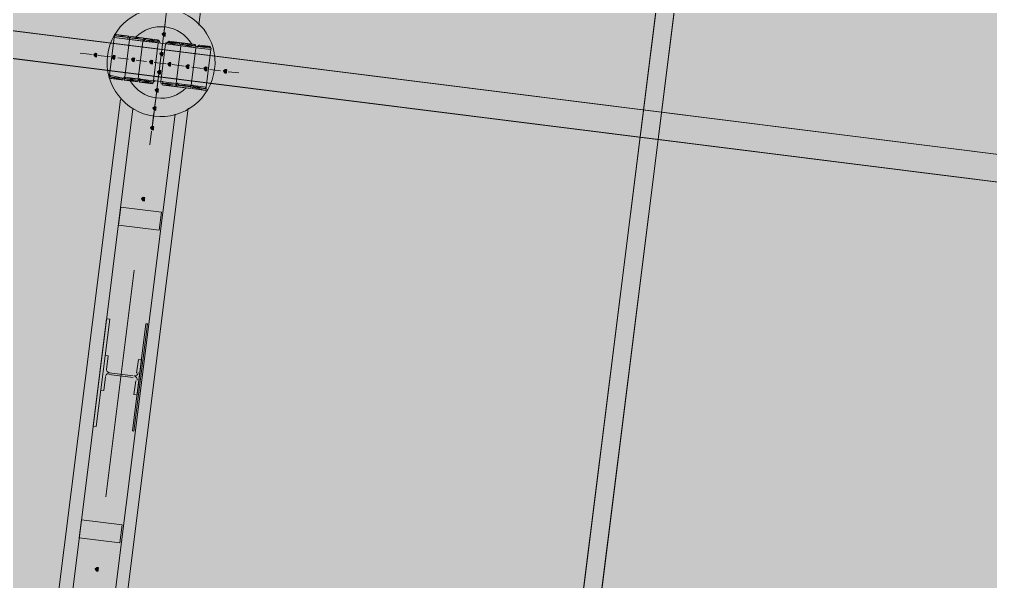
# Model space of a CAD drawing. Header units: metres. Extents: x -4 to 509425, y 7549 to 4732445.
# Drawn here: x 476029.05 to 476034.46, y 4719744.38 to 4719747.5 of the extents above; entities that cross this region are included whole.
import ezdxf

# ---------------------------------------------------------------- set-up
doc = ezdxf.new("R2010")
doc.units = ezdxf.units.M
doc.header["$LTSCALE"] = 0.01
doc.header["$MEASUREMENT"] = 0
doc.layers.get('0').update_dxf_attribs({"lineweight": 0})
doc.layers.add('_SUBESTACIÓN', color=1, linetype='Continuous')
doc.layers.add('SUBESTACION LA VID', color=253, linetype='Continuous')

# ---------------------------------------------------------------- blocks, each defined once
blk = doc.blocks.new('A$Cfff6051d')
at = {"layer": 'SUBESTACION LA VID', "transparency": 33554687}
h = blk.add_hatch(color=256, dxfattribs=at)
h.dxf.hatch_style = 2
h.paths.add_polyline_path([(476029.8657, 4719747.417), (476029.8668, 4719747.4254), (476029.8584, 4719747.4265), (476029.8489, 4719747.4191), (476029.8563, 4719747.4097), (476029.8647, 4719747.4086)])
h = blk.add_hatch(color=256, dxfattribs=at)
h.dxf.hatch_style = 2
h.paths.add_polyline_path([(476029.4845, 4719747.3027), (476029.4856, 4719747.3111), (476029.4772, 4719747.3122), (476029.4677, 4719747.3048), (476029.4751, 4719747.2954), (476029.4835, 4719747.2943)])
h = blk.add_hatch(color=256, dxfattribs=at)
h.dxf.hatch_style = 2
h.paths.add_polyline_path([(476029.5853, 4719747.2901), (476029.5864, 4719747.2985), (476029.578, 4719747.2995), (476029.5685, 4719747.2922), (476029.5759, 4719747.2827), (476029.5843, 4719747.2817)])
h = blk.add_hatch(color=256, dxfattribs=at)
h.dxf.hatch_style = 2
h.paths.add_polyline_path([(476029.852, 4719747.3078), (476029.8531, 4719747.3162), (476029.8447, 4719747.3173), (476029.8352, 4719747.3099), (476029.8426, 4719747.3005), (476029.851, 4719747.2994)])
h = blk.add_hatch(color=256, dxfattribs=at)
h.dxf.hatch_style = 2
h.paths.add_polyline_path([(476029.6945, 4719747.2764), (476029.6956, 4719747.2848), (476029.6872, 4719747.2858), (476029.6777, 4719747.2785), (476029.6851, 4719747.269), (476029.6935, 4719747.268)])
h = blk.add_hatch(color=256, dxfattribs=at)
h.dxf.hatch_style = 2
h.paths.add_polyline_path([(476029.7953, 4719747.2637), (476029.7964, 4719747.2721), (476029.788, 4719747.2732), (476029.7785, 4719747.2659), (476029.7859, 4719747.2564), (476029.7943, 4719747.2553)])
h = blk.add_hatch(color=256, dxfattribs=at)
h.dxf.hatch_style = 2
h.paths.add_polyline_path([(476029.8961, 4719747.2511), (476029.8972, 4719747.2595), (476029.8888, 4719747.2606), (476029.8793, 4719747.2532), (476029.8867, 4719747.2438), (476029.8951, 4719747.2427)])
h = blk.add_hatch(color=256, dxfattribs=at)
h.dxf.hatch_style = 2
h.paths.add_polyline_path([(476029.9969, 4719747.2385), (476029.998, 4719747.2469), (476029.9896, 4719747.2479), (476029.9801, 4719747.2406), (476029.9875, 4719747.2311), (476029.9959, 4719747.2301)])
h = blk.add_hatch(color=256, dxfattribs=at)
h.dxf.hatch_style = 2
h.paths.add_polyline_path([(476029.8394, 4719747.207), (476029.8405, 4719747.2154), (476029.8321, 4719747.2165), (476029.8226, 4719747.2091), (476029.8299, 4719747.1997), (476029.8383, 4719747.1986)])
h = blk.add_hatch(color=256, dxfattribs=at)
h.dxf.hatch_style = 2
h.paths.add_polyline_path([(476030.0977, 4719747.2258), (476030.0988, 4719747.2342), (476030.0904, 4719747.2353), (476030.0809, 4719747.2279), (476030.0883, 4719747.2185), (476030.0967, 4719747.2174)])
h = blk.add_hatch(color=256, dxfattribs=at)
h.dxf.hatch_style = 2
h.paths.add_polyline_path([(476030.2069, 4719747.2121), (476030.208, 4719747.2205), (476030.1996, 4719747.2216), (476030.1901, 4719747.2143), (476030.1975, 4719747.2048), (476030.2059, 4719747.2037)])
h = blk.add_hatch(color=256, dxfattribs=at)
h.dxf.hatch_style = 2
h.paths.add_polyline_path([(476029.8268, 4719747.1062), (476029.8278, 4719747.1146), (476029.8194, 4719747.1157), (476029.81, 4719747.1083), (476029.8173, 4719747.0989), (476029.8257, 4719747.0978)])
h = blk.add_hatch(color=256, dxfattribs=at)
h.dxf.hatch_style = 2
h.paths.add_polyline_path([(476029.8141, 4719747.0054), (476029.8152, 4719747.0138), (476029.8068, 4719747.0149), (476029.7973, 4719747.0075), (476029.8047, 4719746.9981), (476029.8131, 4719746.997)])
h = blk.add_hatch(color=256, dxfattribs=at)
h.dxf.hatch_style = 2
h.paths.add_polyline_path([(476029.8004, 4719746.8962), (476029.8015, 4719746.9046), (476029.7931, 4719746.9057), (476029.7836, 4719746.8983), (476029.791, 4719746.8889), (476029.7994, 4719746.8878)])
h = blk.add_hatch(color=256, dxfattribs=at)
h.dxf.hatch_style = 2
h.paths.add_polyline_path([(476029.7509, 4719746.5014), (476029.752, 4719746.5098), (476029.7436, 4719746.5109), (476029.7341, 4719746.5035), (476029.7415, 4719746.4941), (476029.7499, 4719746.493)])
h = blk.add_hatch(color=256, dxfattribs=at)
h.dxf.hatch_style = 2
h.paths.add_polyline_path([(476029.4929, 4719744.4433), (476029.494, 4719744.4517), (476029.4856, 4719744.4528), (476029.4761, 4719744.4454), (476029.4835, 4719744.436), (476029.4919, 4719744.4349)])
at = {"layer": 'SUBESTACION LA VID', "lineweight": 15}
for p, q in [((476071.0252, 4719742.1716), (475975.2782, 4719754.1753)), ((476071.0063, 4719742.0204), (475975.2593, 4719754.0241)), ((476030.4286, 4719750.4778), (476030.0516, 4719747.4705)), ((476032.1705, 4719744.1588), (476032.9077, 4719750.0391)), ((476032.2713, 4719744.1462), (476033.0085, 4719750.0264)), ((476029.792, 4719746.8973), (476029.95, 4719748.1573)), ((476029.8668, 4719747.4937), (476029.8594, 4719747.4349)), ((476029.6515, 4719747.4098), (476029.5927, 4719747.4171)), ((476029.5822, 4719747.4014), (476029.5559, 4719747.1914)), ((476029.6662, 4719747.3909), (476029.6399, 4719747.1808)), ((476029.6399, 4719747.1808), (476029.6662, 4719747.3909)), ((476029.7355, 4719747.3992), (476029.6767, 4719747.4066)), ((476029.7418, 4719747.3814), (476029.7155, 4719747.1714)), ((476029.7155, 4719747.1714), (476029.7418, 4719747.3814)), ((476029.8195, 4719747.3887), (476029.7607, 4719747.3961)), ((476029.7995, 4719747.1608), (476029.8258, 4719747.3708)), ((476029.8415, 4719747.1556), (476029.8678, 4719747.3656)), ((476029.8542, 4719747.3929), (476029.8468, 4719747.3341)), ((476029.8867, 4719747.3803), (476029.9455, 4719747.3729)), ((476029.9518, 4719747.355), (476029.9255, 4719747.145)), ((476029.9255, 4719747.145), (476029.9518, 4719747.355)), ((476029.9707, 4719747.3697), (476030.0211, 4719747.3634)), ((476030.0547, 4719747.3592), (476030.1051, 4719747.3529)), ((476029.4593, 4719747.3059), (476029.3921, 4719747.3143)), ((476029.5601, 4719747.2932), (476029.4929, 4719747.3017)), ((476030.0358, 4719747.3445), (476030.0095, 4719747.1345)), ((476030.0095, 4719747.1345), (476030.0358, 4719747.3445)), ((476030.1198, 4719747.334), (476030.0935, 4719747.124)), ((476029.6609, 4719747.2806), (476029.6021, 4719747.288)), ((476029.7617, 4719747.268), (476029.7029, 4719747.2753)), ((476029.8709, 4719747.2543), (476029.8037, 4719747.2627)), ((476029.8415, 4719747.2921), (476029.8342, 4719747.2333)), ((476029.9717, 4719747.2416), (476029.9045, 4719747.2501)), ((476029.8289, 4719747.1913), (476029.8205, 4719747.1241)), ((476030.0725, 4719747.229), (476030.0137, 4719747.2364)), ((476030.1733, 4719747.2164), (476030.1145, 4719747.2237)), ((476030.2741, 4719747.2037), (476030.2153, 4719747.2111)), ((476029.5622, 4719747.1735), (476029.621, 4719747.1662)), ((476029.6462, 4719747.163), (476029.705, 4719747.1556)), ((476029.7302, 4719747.1525), (476029.789, 4719747.1451)), ((476029.8163, 4719747.0905), (476029.8078, 4719747.0233)), ((476029.915, 4719747.1293), (476029.8562, 4719747.1367)), ((476029.9906, 4719747.1198), (476029.9402, 4719747.1261)), ((476030.0746, 4719747.1093), (476030.0242, 4719747.1156)), ((476029.2376, 4719744.0402), (476029.6157, 4719747.0559)), ((476029.686, 4719747.0044), (476029.3195, 4719744.0811)), ((476029.9212, 4719746.9749), (476029.5547, 4719744.0516)), ((476029.6156, 4719743.9928), (476029.9937, 4719747.0085)), ((476029.8026, 4719746.9813), (476029.7952, 4719746.9225)), ((476029.7899, 4719746.8805), (476029.7805, 4719746.8049)), ((476029.5351, 4719744.8476), (476029.693, 4719746.1076)), ((476029.6865, 4719745.5112), (476029.5521, 4719745.528)), ((476029.5532, 4719745.5364), (476029.6876, 4719745.5196))]:
    blk.add_line(p, q, dxfattribs=at)
at = {"layer": 'SUBESTACION LA VID', "lineweight": 0}
for p, q in [((476029.5833, 4719747.4098), (476029.6589, 4719747.4003)), ((476029.5833, 4719747.4098), (476029.6589, 4719747.4003)), ((476029.5833, 4719747.4098), (476029.6589, 4719747.4003)), ((476029.5833, 4719747.4098), (476029.6589, 4719747.4003)), ((476029.5833, 4719747.4098), (476029.6599, 4719747.4087)), ((476029.5927, 4719747.4171), (476029.6599, 4719747.4087)), ((476029.5927, 4719747.4171), (476029.6599, 4719747.4087)), ((476029.5927, 4719747.4171), (476029.6515, 4719747.4098)), ((476029.5822, 4719747.4014), (476029.6578, 4719747.3919)), ((476029.6662, 4719747.3909), (476029.7418, 4719747.3814)), ((476029.6673, 4719747.3993), (476029.7429, 4719747.3898)), ((476029.6673, 4719747.3993), (476029.7429, 4719747.3898)), ((476029.6673, 4719747.3993), (476029.7429, 4719747.3898)), ((476029.6673, 4719747.3993), (476029.7429, 4719747.3898)), ((476029.6673, 4719747.3993), (476029.7429, 4719747.3898)), ((476029.6673, 4719747.3993), (476029.7439, 4719747.3982)), ((476029.6767, 4719747.4066), (476029.7439, 4719747.3982)), ((476029.6767, 4719747.4066), (476029.7355, 4719747.3992)), ((476029.6767, 4719747.4066), (476029.7355, 4719747.3992)), ((476029.7418, 4719747.3814), (476029.8258, 4719747.3708)), ((476029.7502, 4719747.3803), (476029.8258, 4719747.3708)), ((476029.7513, 4719747.3887), (476029.8258, 4719747.3708)), ((476029.7513, 4719747.3887), (476029.8269, 4719747.3792)), ((476029.7513, 4719747.3887), (476029.8269, 4719747.3792)), ((476029.7513, 4719747.3887), (476029.8269, 4719747.3792)), ((476029.7513, 4719747.3887), (476029.8269, 4719747.3792)), ((476029.7523, 4719747.3971), (476029.8269, 4719747.3792)), ((476029.7523, 4719747.3971), (476029.8195, 4719747.3887)), ((476029.7523, 4719747.3971), (476029.8195, 4719747.3887)), ((476029.7607, 4719747.3961), (476029.8195, 4719747.3887)), ((476029.7607, 4719747.3961), (476029.8195, 4719747.3887)), ((476029.8689, 4719747.374), (476029.9518, 4719747.355)), ((476029.8773, 4719747.3729), (476029.9529, 4719747.3634)), ((476029.8773, 4719747.3729), (476029.9529, 4719747.3634)), ((476029.8773, 4719747.3729), (476029.9529, 4719747.3634)), ((476029.8773, 4719747.3729), (476029.9529, 4719747.3634)), ((476029.8773, 4719747.3729), (476029.9445, 4719747.3645)), ((476029.8773, 4719747.3729), (476029.9455, 4719747.3729)), ((476029.8867, 4719747.3803), (476029.9455, 4719747.3729)), ((476029.8867, 4719747.3803), (476029.9455, 4719747.3729)), ((476029.9518, 4719747.355), (476030.0358, 4719747.3445)), ((476029.9529, 4719747.3634), (476030.0369, 4719747.3529)), ((476029.9613, 4719747.3624), (476030.0369, 4719747.3529)), ((476029.9613, 4719747.3624), (476030.0369, 4719747.3529)), ((476029.9613, 4719747.3624), (476030.0285, 4719747.354)), ((476029.9613, 4719747.3624), (476030.0285, 4719747.354)), ((476029.9623, 4719747.3708), (476030.0285, 4719747.354)), ((476029.9623, 4719747.3708), (476030.0295, 4719747.3624)), ((476029.9707, 4719747.3697), (476030.0295, 4719747.3624)), ((476029.9707, 4719747.3697), (476030.0295, 4719747.3624)), ((476030.0547, 4719747.3592), (476030.1135, 4719747.3518)), ((476030.0547, 4719747.3592), (476030.1135, 4719747.3518)), ((476030.0358, 4719747.3445), (476030.1198, 4719747.334)), ((476030.0358, 4719747.3445), (476030.1198, 4719747.334)), ((476030.0453, 4719747.3519), (476030.1209, 4719747.3424)), ((476030.0453, 4719747.3519), (476030.1209, 4719747.3424)), ((476030.0453, 4719747.3519), (476030.1125, 4719747.3434)), ((476030.0453, 4719747.3519), (476030.1135, 4719747.3518)), ((476029.6388, 4719747.1724), (476029.5559, 4719747.1914)), ((476029.6294, 4719747.1651), (476029.5538, 4719747.1746)), ((476029.6294, 4719747.1651), (476029.5538, 4719747.1746)), ((476029.6304, 4719747.1735), (476029.5548, 4719747.183)), ((476029.6294, 4719747.1651), (476029.5622, 4719747.1735)), ((476029.6294, 4719747.1651), (476029.5622, 4719747.1735)), ((476029.705, 4719747.1556), (476029.6378, 4719747.164)), ((476029.7134, 4719747.1546), (476029.6378, 4719747.164)), ((476029.7134, 4719747.1546), (476029.6378, 4719747.164)), ((476029.7134, 4719747.1546), (476029.6378, 4719747.164)), ((476029.7134, 4719747.1546), (476029.6378, 4719747.164)), ((476029.7144, 4719747.163), (476029.6378, 4719747.164)), ((476029.7144, 4719747.163), (476029.6388, 4719747.1724)), ((476029.7144, 4719747.163), (476029.6388, 4719747.1724)), ((476029.7144, 4719747.163), (476029.6388, 4719747.1724)), ((476029.7155, 4719747.1714), (476029.6388, 4719747.1724)), ((476029.6399, 4719747.1808), (476029.7995, 4719747.1608)), ((476029.705, 4719747.1556), (476029.6462, 4719747.163)), ((476029.705, 4719747.1556), (476029.6462, 4719747.163)), ((476029.789, 4719747.1451), (476029.7218, 4719747.1535)), ((476029.7974, 4719747.144), (476029.7218, 4719747.1535)), ((476029.7974, 4719747.144), (476029.7218, 4719747.1535)), ((476029.7974, 4719747.144), (476029.7218, 4719747.1535)), ((476029.7974, 4719747.144), (476029.7218, 4719747.1535)), ((476029.7974, 4719747.144), (476029.7218, 4719747.1535)), ((476029.7984, 4719747.1524), (476029.7218, 4719747.1535)), ((476029.7984, 4719747.1524), (476029.7228, 4719747.1619)), ((476029.9255, 4719747.145), (476029.8404, 4719747.1472)), ((476030.0935, 4719747.124), (476029.8415, 4719747.1556)), ((476029.915, 4719747.1293), (476029.8478, 4719747.1377)), ((476029.9234, 4719747.1282), (476029.8478, 4719747.1377)), ((476029.9244, 4719747.1366), (476029.8488, 4719747.1461)), ((476030.0935, 4719747.124), (476029.9255, 4719747.145)), ((476029.915, 4719747.1293), (476029.8562, 4719747.1367)), ((476030.0084, 4719747.1261), (476029.9244, 4719747.1366)), ((476029.999, 4719747.1188), (476029.9318, 4719747.1272)), ((476029.999, 4719747.1188), (476029.9318, 4719747.1272)), ((476030.0074, 4719747.1177), (476029.9318, 4719747.1272)), ((476030.0074, 4719747.1177), (476029.9318, 4719747.1272)), ((476030.0084, 4719747.1261), (476029.9328, 4719747.1356)), ((476029.999, 4719747.1188), (476029.9402, 4719747.1261)), ((476030.0924, 4719747.1156), (476030.0095, 4719747.1345)), ((476030.083, 4719747.1082), (476030.0158, 4719747.1167)), ((476030.083, 4719747.1082), (476030.0158, 4719747.1167)), ((476030.083, 4719747.1082), (476030.0158, 4719747.1167)), ((476030.083, 4719747.1082), (476030.0158, 4719747.1167)), ((476030.0914, 4719747.1072), (476030.0158, 4719747.1167)), ((476030.0914, 4719747.1072), (476030.0158, 4719747.1167)), ((476030.0914, 4719747.1072), (476030.0168, 4719747.1251)), ((476030.083, 4719747.1082), (476030.0242, 4719747.1156))]:
    blk.add_line(p, q, dxfattribs=at)
at = {"layer": 'SUBESTACION LA VID', "lineweight": 15}
for points in [[(476071.0063, 4719742.0204), (476071.0252, 4719742.1716), (475975.2782, 4719754.1753), (475975.2593, 4719754.0241), (476071.0063, 4719742.0204)], [(476032.1705, 4719744.1588), (476032.2713, 4719744.1462), (476033.0085, 4719750.0264), (476032.9077, 4719750.0391), (476032.1705, 4719744.1588)], [(476029.6935, 4719747.4045), (476029.6767, 4719747.4066), (476029.6673, 4719747.3993), (476029.6662, 4719747.3909), (476029.6578, 4719747.3919), (476029.6589, 4719747.4003), (476029.6599, 4719747.4087), (476029.6515, 4719747.4098), (476029.5927, 4719747.4171), (476029.5833, 4719747.4098), (476029.5822, 4719747.4014), (476029.5559, 4719747.1914), (476029.5548, 4719747.183), (476029.5538, 4719747.1746), (476029.5622, 4719747.1735), (476029.621, 4719747.1662), (476029.6294, 4719747.1651), (476029.6304, 4719747.1735), (476029.6399, 4719747.1808), (476029.6388, 4719747.1724), (476029.6378, 4719747.164), (476029.6462, 4719747.163), (476029.705, 4719747.1556), (476029.7134, 4719747.1546), (476029.7144, 4719747.163), (476029.7155, 4719747.1714), (476029.7228, 4719747.1619), (476029.7218, 4719747.1535), (476029.7302, 4719747.1525), (476029.789, 4719747.1451), (476029.7974, 4719747.144), (476029.7984, 4719747.1524), (476029.7995, 4719747.1608), (476029.8415, 4719747.1556), (476029.8404, 4719747.1472), (476029.8488, 4719747.1461), (476029.8478, 4719747.1377), (476029.8562, 4719747.1367), (476029.915, 4719747.1293), (476029.9234, 4719747.1282), (476029.9244, 4719747.1366), (476029.9255, 4719747.145), (476029.9244, 4719747.1366), (476029.9318, 4719747.1272), (476029.9402, 4719747.1261), (476029.9906, 4719747.1198), (476029.999, 4719747.1188), (476030.0074, 4719747.1177), (476030.0084, 4719747.1261), (476030.0095, 4719747.1345), (476030.0084, 4719747.1261), (476030.0168, 4719747.1251), (476030.0158, 4719747.1167), (476030.0242, 4719747.1156), (476030.0746, 4719747.1093), (476030.083, 4719747.1082), (476030.0914, 4719747.1072), (476030.0924, 4719747.1156), (476030.0935, 4719747.124), (476030.1198, 4719747.334), (476030.1209, 4719747.3424), (476030.1125, 4719747.3434), (476030.1135, 4719747.3518), (476030.1051, 4719747.3529), (476030.0547, 4719747.3592), (476030.0453, 4719747.3519), (476030.0369, 4719747.3529), (476030.0358, 4719747.3445), (476030.0369, 4719747.3529), (476030.0285, 4719747.354), (476030.0295, 4719747.3624), (476030.0211, 4719747.3634), (476029.9707, 4719747.3697), (476029.9623, 4719747.3708), (476029.9613, 4719747.3624), (476029.9529, 4719747.3634), (476029.9518, 4719747.355), (476029.9529, 4719747.3634), (476029.9445, 4719747.3645), (476029.9455, 4719747.3729), (476029.8867, 4719747.3803), (476029.8773, 4719747.3729), (476029.8678, 4719747.3656), (476029.8258, 4719747.3708), (476029.8269, 4719747.3792), (476029.8195, 4719747.3887), (476029.7607, 4719747.3961), (476029.7523, 4719747.3971), (476029.7513, 4719747.3887), (476029.7418, 4719747.3814), (476029.7429, 4719747.3898), (476029.7439, 4719747.3982), (476029.7355, 4719747.3992), (476029.6935, 4719747.4045)], [(476029.6049, 4719746.3576), (476029.6176, 4719746.4584), (476029.8444, 4719746.43), (476029.8317, 4719746.3292), (476029.6049, 4719746.3576)], [(476029.5564, 4719745.8347), (476029.4817, 4719745.2382), (476029.4649, 4719745.2403), (476029.5396, 4719745.8368), (476029.5564, 4719745.8347)], [(476029.758, 4719745.8094), (476029.6833, 4719745.213), (476029.6917, 4719745.2119), (476029.7664, 4719745.8083), (476029.758, 4719745.8094)], [(476029.5069, 4719745.4398), (476029.5312, 4719745.6331), (476029.548, 4719745.631), (476029.5385, 4719745.5553)], [(476029.7065, 4719745.5343), (476029.716, 4719745.6099), (476029.7328, 4719745.6078), (476029.7085, 4719745.4146), (476029.6917, 4719745.4167), (476029.7012, 4719745.4923)], [(476029.5332, 4719745.5133), (476029.5237, 4719745.4377), (476029.5069, 4719745.4398)], [(476029.3869, 4719744.6187), (476029.3996, 4719744.7195), (476029.6264, 4719744.6911), (476029.6137, 4719744.5903), (476029.3869, 4719744.6187)]]:
    blk.add_lwpolyline(points, dxfattribs=at)
at = {"layer": 'SUBESTACION LA VID', "lineweight": 0}
for points in [[(476029.5833, 4719747.4098), (476029.6589, 4719747.4003), (476029.5833, 4719747.4098)], [(476029.8258, 4719747.3708), (476029.5822, 4719747.4014), (476029.7418, 4719747.3814)], [(476029.7418, 4719747.3814), (476029.6662, 4719747.3909), (476029.5822, 4719747.4014)], [(476029.6767, 4719747.4066), (476029.7355, 4719747.3992), (476029.6767, 4719747.4066)], [(476030.0358, 4719747.3445), (476029.9518, 4719747.355), (476029.8678, 4719747.3656), (476029.9518, 4719747.355)], [(476030.0358, 4719747.3445), (476029.9529, 4719747.3634), (476029.8773, 4719747.3729)], [(476030.0369, 4719747.3529), (476030.1209, 4719747.3424), (476030.0369, 4719747.3529)], [(476030.0453, 4719747.3519), (476030.1125, 4719747.3434), (476030.0453, 4719747.3519)], [(476029.5538, 4719747.1746), (476029.6294, 4719747.1651), (476029.5548, 4719747.183)], [(476029.6304, 4719747.1735), (476029.5548, 4719747.183), (476029.6304, 4719747.1735)], [(476029.621, 4719747.1662), (476029.5622, 4719747.1735), (476029.621, 4719747.1662)], [(476029.7228, 4719747.1619), (476029.7984, 4719747.1524), (476029.7155, 4719747.1714)], [(476029.789, 4719747.1451), (476029.7302, 4719747.1525), (476029.789, 4719747.1451)], [(476029.8404, 4719747.1472), (476029.9244, 4719747.1366), (476030.0095, 4719747.1345)], [(476029.8562, 4719747.1367), (476029.915, 4719747.1293), (476029.8478, 4719747.1377)], [(476029.9234, 4719747.1282), (476029.8478, 4719747.1377), (476029.9244, 4719747.1366)], [(476030.0084, 4719747.1261), (476029.9244, 4719747.1366), (476030.0084, 4719747.1261), (476030.0924, 4719747.1156)], [(476029.999, 4719747.1188), (476029.9318, 4719747.1272), (476030.0074, 4719747.1177)], [(476030.0924, 4719747.1156), (476030.0084, 4719747.1261), (476030.0924, 4719747.1156)]]:
    blk.add_lwpolyline(points, dxfattribs=at)
at = {"layer": 'SUBESTACION LA VID'}
for points in [[(476029.8657, 4719747.417), (476029.8668, 4719747.4254), (476029.8584, 4719747.4265), (476029.8489, 4719747.4191), (476029.8563, 4719747.4097), (476029.8647, 4719747.4086)], [(476029.4845, 4719747.3027), (476029.4856, 4719747.3111), (476029.4772, 4719747.3122), (476029.4677, 4719747.3048), (476029.4751, 4719747.2954), (476029.4835, 4719747.2943)], [(476029.5853, 4719747.2901), (476029.5864, 4719747.2985), (476029.578, 4719747.2995), (476029.5685, 4719747.2922), (476029.5759, 4719747.2827), (476029.5843, 4719747.2817)], [(476029.852, 4719747.3078), (476029.8531, 4719747.3162), (476029.8447, 4719747.3173), (476029.8352, 4719747.3099), (476029.8426, 4719747.3005), (476029.851, 4719747.2994)], [(476029.6945, 4719747.2764), (476029.6956, 4719747.2848), (476029.6872, 4719747.2858), (476029.6777, 4719747.2785), (476029.6851, 4719747.269), (476029.6935, 4719747.268)], [(476029.7953, 4719747.2637), (476029.7964, 4719747.2721), (476029.788, 4719747.2732), (476029.7785, 4719747.2659), (476029.7859, 4719747.2564), (476029.7943, 4719747.2553)], [(476029.8961, 4719747.2511), (476029.8972, 4719747.2595), (476029.8888, 4719747.2606), (476029.8793, 4719747.2532), (476029.8867, 4719747.2438), (476029.8951, 4719747.2427)], [(476029.9969, 4719747.2385), (476029.998, 4719747.2469), (476029.9896, 4719747.2479), (476029.9801, 4719747.2406), (476029.9875, 4719747.2311), (476029.9959, 4719747.2301)], [(476029.8394, 4719747.207), (476029.8405, 4719747.2154), (476029.8321, 4719747.2165), (476029.8226, 4719747.2091), (476029.8299, 4719747.1997), (476029.8383, 4719747.1986)], [(476030.0977, 4719747.2258), (476030.0988, 4719747.2342), (476030.0904, 4719747.2353), (476030.0809, 4719747.2279), (476030.0883, 4719747.2185), (476030.0967, 4719747.2174)], [(476030.2069, 4719747.2121), (476030.208, 4719747.2205), (476030.1996, 4719747.2216), (476030.1901, 4719747.2143), (476030.1975, 4719747.2048), (476030.2059, 4719747.2037)], [(476029.8268, 4719747.1062), (476029.8278, 4719747.1146), (476029.8194, 4719747.1157), (476029.81, 4719747.1083), (476029.8173, 4719747.0989), (476029.8257, 4719747.0978)], [(476029.8141, 4719747.0054), (476029.8152, 4719747.0138), (476029.8068, 4719747.0149), (476029.7973, 4719747.0075), (476029.8047, 4719746.9981), (476029.8131, 4719746.997)], [(476029.8004, 4719746.8962), (476029.8015, 4719746.9046), (476029.7931, 4719746.9057), (476029.7836, 4719746.8983), (476029.791, 4719746.8889), (476029.7994, 4719746.8878)], [(476029.7509, 4719746.5014), (476029.752, 4719746.5098), (476029.7436, 4719746.5109), (476029.7341, 4719746.5035), (476029.7415, 4719746.4941), (476029.7499, 4719746.493)], [(476029.4929, 4719744.4433), (476029.494, 4719744.4517), (476029.4856, 4719744.4528), (476029.4761, 4719744.4454), (476029.4835, 4719744.436), (476029.4919, 4719744.4349)]]:
    blk.add_lwpolyline(points, close=True, dxfattribs=at)
at = {"layer": 'SUBESTACION LA VID', "lineweight": 0}
for points in [[(476029.8657, 4719747.417), (476029.8668, 4719747.4254), (476029.8584, 4719747.4265), (476029.8489, 4719747.4191), (476029.8563, 4719747.4097), (476029.8647, 4719747.4086)], [(476029.4845, 4719747.3027), (476029.4856, 4719747.3111), (476029.4772, 4719747.3122), (476029.4677, 4719747.3048), (476029.4751, 4719747.2954), (476029.4835, 4719747.2943)], [(476029.5853, 4719747.2901), (476029.5864, 4719747.2985), (476029.578, 4719747.2995), (476029.5685, 4719747.2922), (476029.5759, 4719747.2827), (476029.5843, 4719747.2817)], [(476029.852, 4719747.3078), (476029.8531, 4719747.3162), (476029.8447, 4719747.3173), (476029.8352, 4719747.3099), (476029.8426, 4719747.3005), (476029.851, 4719747.2994)], [(476029.6945, 4719747.2764), (476029.6956, 4719747.2848), (476029.6872, 4719747.2858), (476029.6777, 4719747.2785), (476029.6851, 4719747.269), (476029.6935, 4719747.268)], [(476029.7953, 4719747.2637), (476029.7964, 4719747.2721), (476029.788, 4719747.2732), (476029.7785, 4719747.2659), (476029.7859, 4719747.2564), (476029.7943, 4719747.2553)], [(476029.8961, 4719747.2511), (476029.8972, 4719747.2595), (476029.8888, 4719747.2606), (476029.8793, 4719747.2532), (476029.8867, 4719747.2438), (476029.8951, 4719747.2427)], [(476029.9969, 4719747.2385), (476029.998, 4719747.2469), (476029.9896, 4719747.2479), (476029.9801, 4719747.2406), (476029.9875, 4719747.2311), (476029.9959, 4719747.2301)], [(476029.8394, 4719747.207), (476029.8405, 4719747.2154), (476029.8321, 4719747.2165), (476029.8226, 4719747.2091), (476029.8299, 4719747.1997), (476029.8383, 4719747.1986)], [(476030.0977, 4719747.2258), (476030.0988, 4719747.2342), (476030.0904, 4719747.2353), (476030.0809, 4719747.2279), (476030.0883, 4719747.2185), (476030.0967, 4719747.2174)], [(476030.2069, 4719747.2121), (476030.208, 4719747.2205), (476030.1996, 4719747.2216), (476030.1901, 4719747.2143), (476030.1975, 4719747.2048), (476030.2059, 4719747.2037)], [(476029.8268, 4719747.1062), (476029.8278, 4719747.1146), (476029.8194, 4719747.1157), (476029.81, 4719747.1083), (476029.8173, 4719747.0989), (476029.8257, 4719747.0978)], [(476029.8141, 4719747.0054), (476029.8152, 4719747.0138), (476029.8068, 4719747.0149), (476029.7973, 4719747.0075), (476029.8047, 4719746.9981), (476029.8131, 4719746.997)], [(476029.8004, 4719746.8962), (476029.8015, 4719746.9046), (476029.7931, 4719746.9057), (476029.7836, 4719746.8983), (476029.791, 4719746.8889), (476029.7994, 4719746.8878)], [(476029.7509, 4719746.5014), (476029.752, 4719746.5098), (476029.7436, 4719746.5109), (476029.7341, 4719746.5035), (476029.7415, 4719746.4941), (476029.7499, 4719746.493)], [(476029.4929, 4719744.4433), (476029.494, 4719744.4517), (476029.4856, 4719744.4528), (476029.4761, 4719744.4454), (476029.4835, 4719744.436), (476029.4919, 4719744.4349)]]:
    blk.add_lwpolyline(points, close=True, dxfattribs=at)
at = {"layer": 'SUBESTACION LA VID', "lineweight": 15}
for points, knots in [([(476029.5438, 4719747.2995), (476029.5232, 4719747.1348), (476029.64, 4719746.9846), (476029.8047, 4719746.9639), (476029.9693, 4719746.9433), (476030.1196, 4719747.0601), (476030.1403, 4719747.2248), (476030.1609, 4719747.3895), (476030.0441, 4719747.5397), (476029.8794, 4719747.5604), (476029.7147, 4719747.581), (476029.5645, 4719747.4642), (476029.5438, 4719747.2995)], [0, 0, 0, 0, 1, 1, 1, 2, 2, 2, 3, 3, 3, 4, 4, 4, 4]), ([(476030.0134, 4719747.3632), (476029.9821, 4719747.4163), (476029.9279, 4719747.4519), (476029.8668, 4719747.4596), (476029.8056, 4719747.4672), (476029.7444, 4719747.4461), (476029.7009, 4719747.4024)], [0, 0, 0, 0, 1, 1, 1, 2, 2, 2, 2]), ([(476029.671, 4719747.1605), (476029.7024, 4719747.1077), (476029.7564, 4719747.0724), (476029.8173, 4719747.0647), (476029.8782, 4719747.0571), (476029.9392, 4719747.078), (476029.9827, 4719747.1214)], [0, 0, 0, 0, 1, 1, 1, 2, 2, 2, 2])]:
    blk.add_open_spline(points, degree=3, knots=knots, dxfattribs=at)
for points in [[(476029.5969, 4719747.4166), (476029.5899, 4719747.4175), (476029.5836, 4719747.4125), (476029.5827, 4719747.4056)], [(476029.6667, 4719747.3951), (476029.6676, 4719747.402), (476029.6627, 4719747.4084), (476029.6557, 4719747.4092)], [(476029.6809, 4719747.4061), (476029.674, 4719747.4069), (476029.6676, 4719747.402), (476029.6667, 4719747.3951)], [(476029.7507, 4719747.3845), (476029.7516, 4719747.3915), (476029.7467, 4719747.3978), (476029.7397, 4719747.3987)], [(476029.7649, 4719747.3955), (476029.758, 4719747.3964), (476029.7516, 4719747.3915), (476029.7507, 4719747.3845)], [(476029.8347, 4719747.374), (476029.8356, 4719747.381), (476029.8307, 4719747.3873), (476029.8237, 4719747.3882)], [(476029.8909, 4719747.3797), (476029.884, 4719747.3806), (476029.8776, 4719747.3757), (476029.8767, 4719747.3687)], [(476029.9607, 4719747.3582), (476029.9616, 4719747.3652), (476029.9567, 4719747.3715), (476029.9497, 4719747.3724)], [(476029.9749, 4719747.3692), (476029.968, 4719747.3701), (476029.9616, 4719747.3652), (476029.9607, 4719747.3582)], [(476030.0363, 4719747.3487), (476030.0372, 4719747.3557), (476030.0323, 4719747.362), (476030.0253, 4719747.3629)], [(476030.0589, 4719747.3587), (476030.052, 4719747.3596), (476030.0456, 4719747.3546), (476030.0447, 4719747.3477)], [(476030.1203, 4719747.3382), (476030.1212, 4719747.3451), (476030.1163, 4719747.3515), (476030.1093, 4719747.3524)], [(476029.5564, 4719747.1956), (476029.5555, 4719747.1886), (476029.5605, 4719747.1823), (476029.5674, 4719747.1814)], [(476029.6262, 4719747.174), (476029.6332, 4719747.1732), (476029.6395, 4719747.1781), (476029.6404, 4719747.185)], [(476029.6404, 4719747.185), (476029.6395, 4719747.1781), (476029.6445, 4719747.1717), (476029.6514, 4719747.1709)], [(476029.7102, 4719747.1635), (476029.7172, 4719747.1626), (476029.7235, 4719747.1676), (476029.7244, 4719747.1745)], [(476029.7244, 4719747.1745), (476029.7235, 4719747.1676), (476029.7285, 4719747.1612), (476029.7354, 4719747.1603)], [(476029.7942, 4719747.153), (476029.8012, 4719747.1521), (476029.8075, 4719747.157), (476029.8084, 4719747.164)], [(476029.8504, 4719747.1587), (476029.8495, 4719747.1518), (476029.8545, 4719747.1454), (476029.8614, 4719747.1445)], [(476029.9202, 4719747.1372), (476029.9272, 4719747.1363), (476029.9335, 4719747.1412), (476029.9344, 4719747.1482)], [(476029.9344, 4719747.1482), (476029.9335, 4719747.1412), (476029.9385, 4719747.1349), (476029.9454, 4719747.134)], [(476029.9958, 4719747.1277), (476030.0028, 4719747.1268), (476030.0091, 4719747.1317), (476030.01, 4719747.1387)], [(476030.0184, 4719747.1377), (476030.0175, 4719747.1307), (476030.0225, 4719747.1243), (476030.0294, 4719747.1235)], [(476030.0798, 4719747.1172), (476030.0868, 4719747.1163), (476030.0931, 4719747.1212), (476030.094, 4719747.1282)], [(476029.5574, 4719745.5359), (476029.5458, 4719745.5374), (476029.5352, 4719745.5291), (476029.5337, 4719745.5175)], [(476029.539, 4719745.5595), (476029.5376, 4719745.5479), (476029.5458, 4719745.5374), (476029.5574, 4719745.5359)], [(476029.6918, 4719745.5191), (476029.7034, 4719745.5176), (476029.714, 4719745.5258), (476029.7154, 4719745.5374)], [(476029.7101, 4719745.4954), (476029.7116, 4719745.507), (476029.7034, 4719745.5176), (476029.6918, 4719745.5191)]]:
    blk.add_open_spline(points, degree=3, dxfattribs=at)

msp = doc.modelspace()

# ---------------------------------------------------------------- hatches: boundary and pattern name
at = {"layer": '_SUBESTACIÓN', "transparency": 33554559}
h = msp.add_hatch(color=1, dxfattribs=at)
h.dxf.hatch_style = 1
h.paths.add_polyline_path([(475968.6399, 4719805.825), (476089.9386, 4719790.615), (476078.1686, 4719696.74), (475956.8686, 4719711.9502)])

# ---------------------------------------------------------------- block references
at = {"linetype": 'Continuous'}
msp.add_blockref('A$Cfff6051d', (0, 0), dxfattribs=at)

doc.saveas('drawing.dxf')
